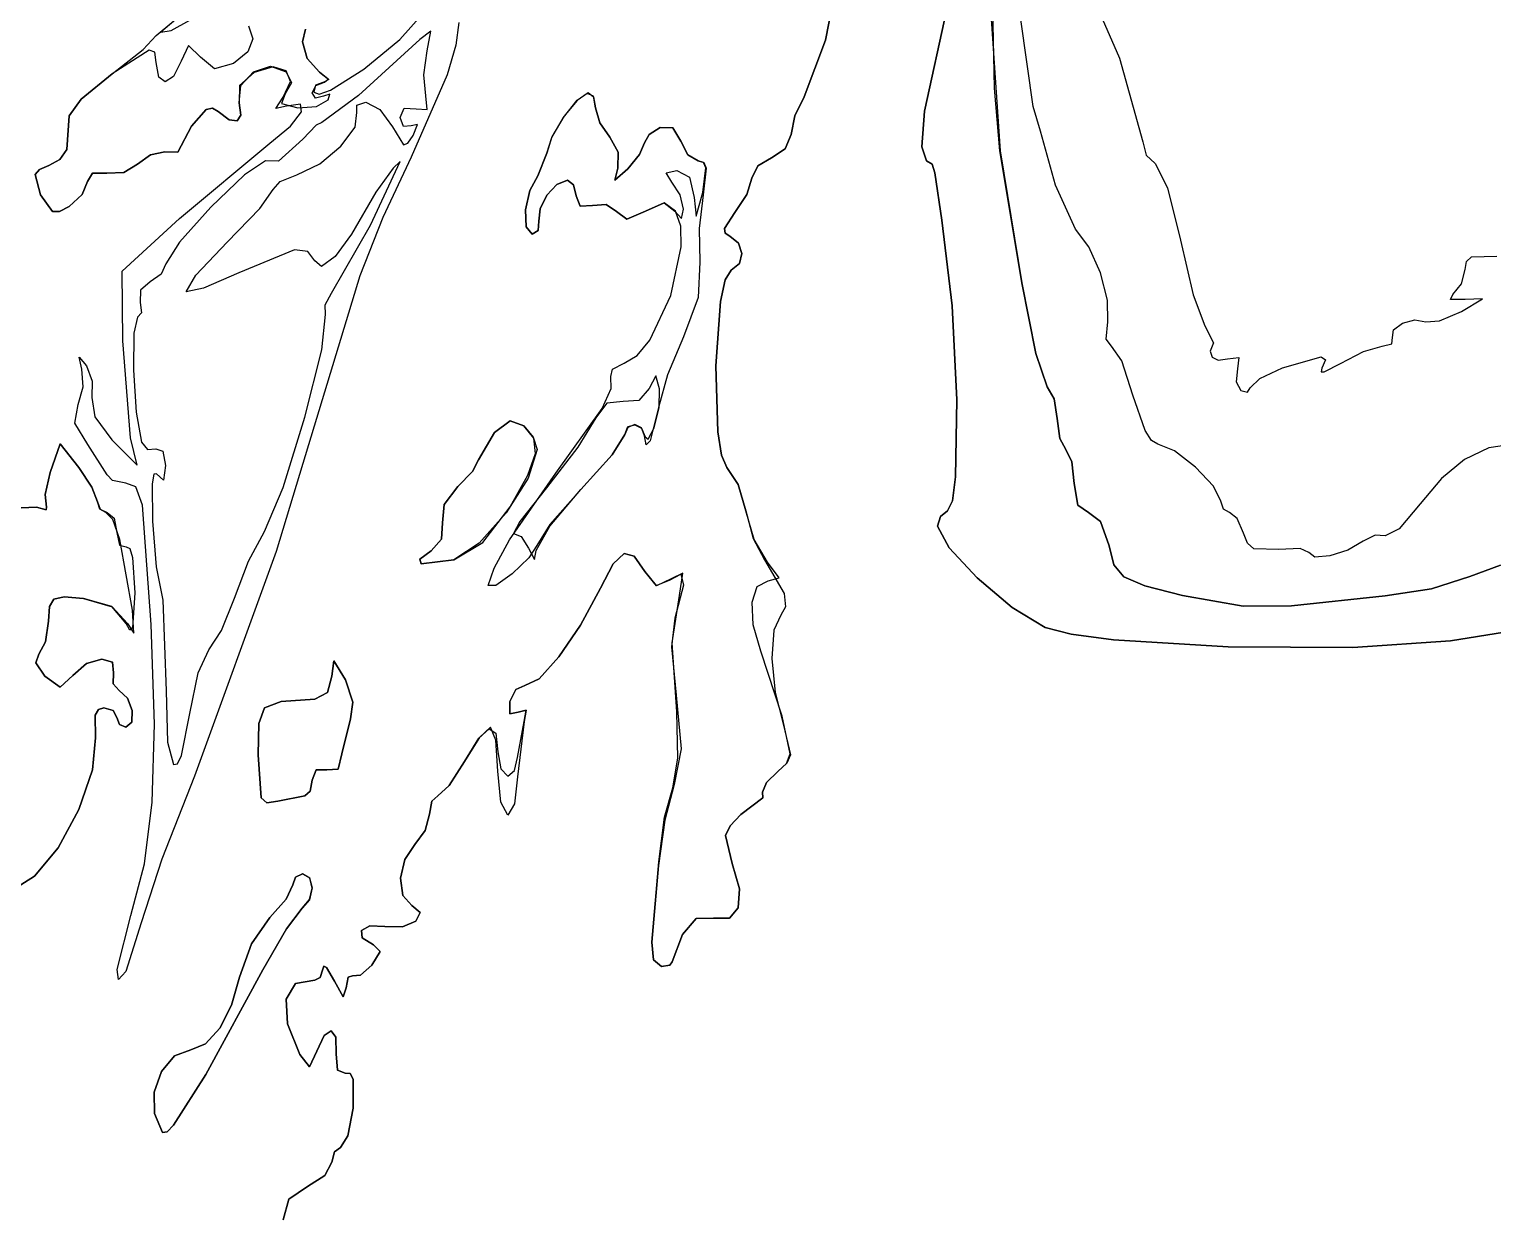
# Model space of a CAD drawing. Extents: x 0 to 397, y 0 to 706.
# Drawn here: x 102 to 154.8, y 243.5 to 286.3 of the extents above; entities that cross this region are included whole.
import ezdxf

# ---------------------------------------------------------------- set-up
doc = ezdxf.new("R2010")
doc.units = 0

msp = doc.modelspace()

# ---------------------------------------------------------------- linework, layer by layer
at = {"layer": 'Layer 1', "color": 7}
for points in [[(131.16921, 288.21907), (130.719463, 285.870406), (129.944012, 283.81887), (129.608873, 283.133731), (129.469526, 282.463144), (129.262401, 281.942708), (128.76397, 281.618594), (128.265671, 281.327067), (128.058414, 280.885521), (127.87713, 280.293604), (127.441052, 279.640567), (127.061948, 279.065892), (127.092249, 278.898411), (127.264663, 278.789667), (127.578217, 278.542044), (127.693465, 278.171027), (127.605778, 277.802588), (127.310525, 277.562705), (127.094351, 277.215305), (126.92813, 276.428088), (126.75803, 274.103673), (126.825196, 271.728391), (126.955556, 270.877591), (127.154597, 270.441175), (127.561041, 269.819492), (127.832283, 268.872372), (128.102908, 267.868189), (128.508206, 267.108482), (129.220112, 265.884871), (129.275366, 265.401819), (129.101226, 265.102586), (128.84345, 264.560239), (128.778125, 263.545909), (128.898869, 262.318258), (129.199298, 261.13595), (129.452901, 260.059933), (129.324066, 259.754874), (129.009856, 259.474719), (128.58445, 259.062718), (128.439767, 258.713424), (128.45282, 258.511282), (127.656247, 257.909795), (127.266742, 257.501912), (127.098196, 257.146516), (127.343686, 256.138497), (127.605921, 255.216683), (127.565142, 254.534283), (127.24536, 254.161513), (126.670585, 254.168585), (126.043258, 254.147506), (125.550868, 253.575565), (125.176571, 252.588492), (125.089214, 252.463917), (124.795217, 252.412103), (124.503073, 252.65821), (124.446673, 253.294048), (124.69397, 256.195294), (124.905549, 257.812561), (125.197032, 258.865471), (125.382857, 259.939812), (125.340612, 261.608673), (125.176482, 264.1115), (125.446798, 265.817667), (125.56617, 266.621824), (125.141293, 266.412098), (124.611111, 266.165242), (124.190203, 266.676681), (123.802897, 267.233982), (123.441256, 267.333554), (123.053156, 266.956082), (122.586474, 266.08225), (121.872308, 264.747184), (121.090078, 263.598252), (120.375185, 262.810609), (119.863028, 262.559409), (119.534327, 262.424604), (119.314106, 261.983676), (119.311195, 261.546584), (119.617848, 261.600559), (119.906464, 261.670232), (119.828103, 261.260481), (119.591742, 259.262346), (119.488113, 258.286165), (119.238964, 257.880162), (118.989815, 258.34649), (118.886186, 259.467663), (118.806061, 260.588836), (118.613489, 261.055164), (118.225786, 260.692464), (117.676157, 259.820441), (117.119209, 258.948418), (116.714132, 258.585718), (116.504053, 258.391117), (116.41674, 257.923201), (116.261297, 257.326609), (115.887573, 256.821828), (115.52161, 256.286405), (115.373399, 255.602054), (115.453788, 254.978491), (115.773626, 254.625432), (116.083822, 254.362304), (115.917339, 254.060811), (115.437522, 253.850335), (114.80772, 253.860257), (114.257546, 253.889449), (113.959156, 253.71941), (113.980185, 253.455841), (114.388267, 253.204442), (114.634638, 252.962657), (114.337819, 252.460786), (113.928905, 252.102937), (113.635085, 252.077669), (113.479599, 252.037894), (113.402958, 251.645164), (113.30268, 251.322195), (112.981741, 251.882936), (112.692022, 252.376208), (112.598756, 252.425464), (112.558407, 252.323909), (112.465141, 252.024753), (112.271598, 251.924564), (111.576119, 251.803759), (111.239811, 251.242027), (111.285165, 250.351549), (111.73467, 249.244509), (112.081583, 248.798466), (112.341449, 249.355987), (112.607223, 249.927344), (112.862943, 250.09541), (113.035186, 249.87004), (113.050532, 249.26109), (113.090661, 248.670495), (113.373677, 248.563295), (113.553947, 248.553103), (113.659339, 248.347351), (113.655547, 247.304583), (113.467428, 246.302517), (113.204696, 245.88571), (112.981741, 245.72771), (112.88896, 245.347724), (112.629889, 244.869489), (112.007015, 244.474598), (111.336119, 244.01043), (111.12507, 243.265275)], [(111.12507, 243.265275), (111.336119, 244.01043), (112.007015, 244.474598), (112.629889, 244.869489), (112.88896, 245.347724), (112.981741, 245.72771), (113.204696, 245.88571), (113.467428, 246.302517), (113.655547, 247.304583), (113.659339, 248.347351), (113.553947, 248.553103), (113.373677, 248.563295), (113.090661, 248.670495), (113.050532, 249.26109), (113.035186, 249.87004), (112.862943, 250.09541), (112.607223, 249.927344), (112.341449, 249.355987), (112.081583, 248.798466), (111.73467, 249.244509), (111.285165, 250.351549), (111.239811, 251.242027), (111.576119, 251.803759), (112.271598, 251.924564), (112.465141, 252.02462), (112.558407, 252.323909), (112.598756, 252.425464), (112.692022, 252.376208), (112.981741, 251.882936), (113.30268, 251.322195), (113.402958, 251.645164), (113.479599, 252.037894), (113.635085, 252.077669), (113.928905, 252.102937), (114.337819, 252.460786), (114.634638, 252.962657), (114.388267, 253.204442), (113.980185, 253.455841), (113.959156, 253.71941), (114.257546, 253.889449), (114.80772, 253.860257), (115.437522, 253.850335), (115.917339, 254.060811), (116.083822, 254.362304), (115.773626, 254.625432), (115.453788, 254.978491), (115.373399, 255.602054), (115.52161, 256.286405), (115.887573, 256.821828), (116.261297, 257.326609), (116.41674, 257.923201), (116.504053, 258.391117), (116.714132, 258.585718), (117.119209, 258.948418), (117.676157, 259.820441), (118.195474, 260.661227), (118.574727, 261.001586), (118.807202, 260.839567), (118.886186, 260.173219), (118.989815, 259.550345), (119.238964, 259.291274), (119.488113, 259.49002), (119.591742, 259.967902), (119.828103, 261.260481), (119.906464, 261.670232), (119.617848, 261.600559), (119.311195, 261.546584), (119.314106, 261.983676), (119.534327, 262.424604), (119.863028, 262.559409), (120.375185, 262.810609), (121.090078, 263.598252), (121.872308, 264.747184), (122.586474, 266.08225), (123.053156, 266.956082), (123.441256, 267.333554), (123.802897, 267.233982), (124.190203, 266.676681), (124.602821, 266.177897), (125.084495, 266.367295), (125.488073, 266.583195), (125.588968, 266.190553), (125.277465, 265.000633), (125.152758, 263.960159), (125.324384, 262.211923), (125.508402, 260.275569), (125.255593, 258.985063), (124.911414, 257.70148), (124.684445, 256.064414), (124.447731, 253.294048), (124.503338, 252.658077), (124.795217, 252.412103), (125.089214, 252.463917), (125.176571, 252.588492), (125.550868, 253.575565), (126.043258, 254.147506), (126.670585, 254.168585), (127.24536, 254.161513), (127.565142, 254.534283), (127.605921, 255.216683), (127.343686, 256.138497), (127.098196, 257.146516), (127.266742, 257.501912), (127.656247, 257.909795), (128.45282, 258.511282), (128.439767, 258.713424), (128.58079, 259.059984), (128.997509, 259.465546), (129.3105, 259.751567), (129.433719, 260.093182), (129.150262, 261.454509), (128.374503, 263.805774), (128.105984, 264.761962), (128.06838, 265.573324), (128.250777, 266.136176), (128.642262, 266.346834), (129.038828, 266.452447), (128.616509, 267.020287), (128.134702, 267.842216), (127.832283, 268.872372), (127.561041, 269.819492), (127.154597, 270.441175), (126.955556, 270.877591), (126.825196, 271.728391), (126.75803, 274.103673), (126.92813, 276.428088), (127.094351, 277.215305), (127.310525, 277.562705), (127.605778, 277.802588), (127.693465, 278.171027), (127.578217, 278.542044), (127.264663, 278.789667), (127.092249, 278.898411), (127.061948, 279.065892), (127.441052, 279.640567), (127.87713, 280.293604), (128.058414, 280.885521), (128.265671, 281.327067), (128.76397, 281.618594), (129.262401, 281.942708), (129.469526, 282.463144), (129.608873, 283.133731), (129.944012, 283.81887), (130.719463, 285.870406), (131.16921, 288.21907)], [(155.092806, 266.913969), (153.980189, 266.496059), (152.597211, 266.061172), (150.925837, 265.800381), (147.546576, 265.438431), (145.799399, 265.430008), (143.61169, 265.810259), (142.243039, 266.170236), (141.488981, 266.491914), (141.131468, 266.922998), (140.95245, 267.61119), (140.646944, 268.482155), (140.21338, 268.81628), (139.831983, 269.08276), (139.700088, 269.8538), (139.60938, 270.642612), (139.391407, 271.082173), (139.173435, 271.489543), (139.082726, 272.201185), (138.976761, 272.923057), (138.721835, 273.354416), (138.305071, 274.549187), (137.810256, 277.106563), (137.0158, 281.869066), (136.82035, 284.134689), (136.743632, 287.614453)], [(159.131409, 265.118373), (153.282041, 264.179013), (149.752822, 263.936103), (145.254534, 263.96426), (141.109927, 264.22009), (139.583614, 264.419823), (138.641754, 264.660202), (137.4596, 265.384825), (136.189638, 266.451653), (135.175594, 267.536804), (134.761196, 268.316394), (134.867779, 268.663527), (135.123852, 268.878369), (135.298017, 269.237739), (135.410357, 270.101136), (135.45877, 272.875652), (135.287513, 276.273197), (134.915007, 279.365048), (134.666651, 281.075315), (134.565933, 281.386686), (134.356207, 281.516288), (134.196696, 282.017255), (134.295353, 283.307871), (135.094924, 286.984347)], [(135.094924, 286.984347), (134.295353, 283.307871), (134.196696, 282.017255), (134.356207, 281.516288), (134.565933, 281.386686), (134.666651, 281.075315), (134.915007, 279.365048), (135.287513, 276.273197), (135.45877, 272.875652), (135.410357, 270.101136), (135.298017, 269.237739), (135.123852, 268.878369), (134.867779, 268.663527), (134.761196, 268.316394), (135.175594, 267.536804), (136.189638, 266.451653), (137.4596, 265.384825), (138.641754, 264.660202), (139.583614, 264.419823), (141.109927, 264.22009), (145.254534, 263.96426), (149.752822, 263.936103), (153.282041, 264.179013), (159.131409, 265.118373)], [(136.660553, 287.160736), (137.026384, 281.869066), (137.810256, 277.106563), (138.305071, 274.549187), (138.721835, 273.354416), (138.976761, 272.923057), (139.082726, 272.201185), (139.173435, 271.489543), (139.391407, 271.082173), (139.60938, 270.642612), (139.700088, 269.8538), (139.831983, 269.08276), (140.21338, 268.81628), (140.646944, 268.482155), (140.95245, 267.61119), (141.131468, 266.922998), (141.488981, 266.491914), (142.243039, 266.170236), (143.61169, 265.810259), (145.799399, 265.430008), (147.546576, 265.438431), (150.925837, 265.800381), (152.597211, 266.061172), (153.980189, 266.496059), (155.092806, 266.913969)], [(140.451417, 287.226132), (141.327453, 285.214107), (142.169534, 282.198913), (142.300106, 281.719885), (142.614034, 281.421038), (143.067751, 280.536535), (143.534432, 278.649261), (143.988854, 276.666781), (144.412849, 275.552929), (144.727174, 274.935567), (144.608371, 274.642161), (144.678447, 274.41791), (144.898476, 274.30776), (145.22953, 274.356658), (145.642633, 274.407591), (145.597478, 274.004233), (145.539799, 273.533892), (145.712836, 273.21648), (145.95105, 273.158139), (146.050092, 273.310672), (146.394183, 273.648986), (147.221668, 274.037042), (148.615273, 274.435857), (148.771912, 274.330035), (148.642305, 274.019755), (148.611233, 273.897149), (148.727633, 273.889536), (149.314347, 274.196145), (150.146418, 274.63209), (150.821062, 274.813506), (151.160919, 274.906287), (151.188304, 275.129242), (151.222242, 275.408163), (151.547123, 275.649017), (151.994308, 275.772329), (152.395157, 275.698626), (152.891648, 275.734786), (153.686325, 276.068337), (154.441975, 276.527257), (153.811208, 276.507546), (153.282482, 276.505562), (153.370235, 276.686404), (153.681738, 277.068287), (153.811208, 277.585636), (153.863204, 277.879841), (154.045408, 278.04751), (154.957736, 278.069647)], [(117.475074, 286.502099), (117.369373, 285.686615), (117.050153, 284.611606), (115.758456, 281.647169), (114.729689, 279.459906), (113.899228, 277.355227), (111.83627, 270.58017), (110.876362, 267.405168), (107.923257, 259.291274), (106.746037, 256.292661), (106.006614, 253.999604), (105.450989, 252.235714), (105.18301, 251.947792), (105.133047, 252.30724), (105.626319, 254.265246), (106.12383, 256.120875), (106.403886, 258.357603), (106.480544, 261.174497), (106.367859, 264.770622), (106.048374, 269.079849), (105.814466, 269.736077), (105.443933, 269.874614), (104.971519, 269.962368), (104.775066, 270.173417), (104.079741, 271.274084), (103.612927, 272.039524), (103.725551, 272.713419), (103.905424, 273.352829), (103.858549, 273.994355), (103.760565, 274.416543), (104.028235, 274.10795), (104.239284, 273.554618), (104.215913, 272.967419), (104.325583, 272.272975), (104.944047, 271.437773), (105.861975, 270.519492), (105.613619, 271.508682), (105.343391, 275.011414), (105.321166, 277.524958), (107.389504, 279.432428), (110.643881, 282.14635), (111.399454, 282.761953), (111.791291, 283.275724), (111.761382, 283.559771), (111.251717, 283.4862), (110.861677, 283.405326), (111.130714, 283.816048), (111.392972, 284.372577), (111.237253, 284.764668), (110.767474, 284.904081), (110.08755, 284.702579), (109.558736, 284.2299), (109.544272, 283.611437), (109.607717, 283.165861), (109.472922, 282.95355), (109.182421, 282.991865), (108.778744, 283.29817), (108.577252, 283.413379), (108.355851, 283.366829), (107.818129, 282.769003), (107.324593, 281.828497), (106.857515, 281.841549), (106.336417, 281.730777), (105.874322, 281.389288), (105.374524, 281.085326), (104.762013, 281.064732), (104.250662, 281.071391), (104.06951, 280.760285), (103.87557, 280.296293), (103.40911, 279.862465), (103.055582, 279.681594), (102.799421, 279.67783), (102.367003, 280.288268), (102.180031, 281.013403), (102.334261, 281.201379), (102.674626, 281.344838), (103.069357, 281.561262), (103.318666, 281.921586), (103.404171, 283.130953), (103.840425, 283.734821), (104.950044, 284.652484), (106.072187, 285.531519), (106.538956, 286.042783), (107.186701, 286.568951)], [(107.255845, 286.611681), (106.718873, 286.157435), (107.088716, 286.223537), (107.766271, 286.594175)], [(111.940384, 286.26425), (111.824717, 285.803687), (111.998637, 285.203028), (112.447987, 284.719512), (112.783083, 284.450563), (112.595096, 284.349095), (112.297263, 284.239425), (112.242318, 283.99032), (112.43556, 283.921854), (112.843226, 284.069458), (114.047351, 284.827418), (115.345734, 285.893287), (116.229415, 286.896152)], [(155.570865, 271.285726), (154.671148, 271.142024), (153.790218, 270.722428), (152.95506, 270.044201), (152.192663, 269.124608), (151.434587, 268.227008), (150.929717, 267.971024), (150.560226, 267.995983), (150.1275, 267.774879), (149.571103, 267.451558), (148.92488, 267.2473), (148.389782, 267.204173), (148.16676, 267.364246), (147.849436, 267.509326), (147.086554, 267.477135), (146.179914, 267.496538), (145.95407, 267.701072), (145.810909, 268.067332), (145.58103, 268.596323), (145.303261, 268.81628), (145.083348, 268.933931), (144.991758, 269.216683), (144.719706, 269.767976), (144.076608, 270.453875), (143.322054, 271.03844), (142.715634, 271.285726), (142.492238, 271.415681), (142.254553, 271.779262), (141.816756, 273.049616), (141.413398, 274.295363), (141.037822, 274.813506), (140.846749, 275.065963), (140.904119, 275.698626), (140.897444, 276.478464), (140.641167, 277.467455), (140.224619, 278.409086), (139.73713, 279.046842), (139.026017, 280.630154), (138.476301, 282.580972), (138.21454, 283.468209), (137.766512, 286.615341)], [(109.874086, 286.392755), (110.03772, 285.920942), (109.856734, 285.447343), (109.332252, 285.028546), (108.652625, 284.835444), (108.142332, 285.258557), (107.718072, 285.674438), (107.441715, 285.110037), (107.169988, 284.556055), (106.874183, 284.361443), (106.636455, 284.530104), (106.538956, 285.06594), (106.49756, 285.434031), (106.296157, 285.507971), (104.950044, 284.652484), (103.840425, 283.734821), (103.404171, 283.130953), (103.318666, 281.921586), (103.069357, 281.561262), (102.674626, 281.344838), (102.334261, 281.201379), (102.180031, 281.013403), (102.367003, 280.288268), (102.799421, 279.67783), (103.055582, 279.681594), (103.40911, 279.862465), (103.87557, 280.296293), (104.06951, 280.760285), (104.250662, 281.071391), (104.762013, 281.064732), (105.374524, 281.085326), (105.874322, 281.389288), (106.336417, 281.730777), (106.857515, 281.841549), (107.324593, 281.828497), (107.818129, 282.769003), (108.355851, 283.366829), (108.577252, 283.413379), (108.778744, 283.29817), (109.182421, 282.991865), (109.472922, 282.95355), (109.607717, 283.165861), (109.544272, 283.611437), (109.60668, 284.23237), (110.054389, 284.720482), (110.669314, 284.932237), (111.233373, 284.724098), (111.436529, 284.332382), (111.206562, 283.926115), (111.067832, 283.582465), (111.659881, 283.421642), (112.34039, 283.468914), (112.761607, 283.711978), (112.820168, 283.919368), (112.590863, 283.842859), (112.303128, 283.775037), (112.183404, 283.96492), (112.313006, 284.231885), (112.624376, 284.349095), (112.756448, 284.461676), (112.447987, 284.719512), (111.998637, 285.203028), (111.824717, 285.803687), (111.940384, 286.26425)], [(116.063962, 285.899202), (113.855704, 283.86945), (112.52454, 282.893533), (112.317945, 282.804369), (111.838034, 282.294516), (110.967731, 281.500766), (110.49642, 281.516288), (109.740306, 281.001414), (108.522627, 279.833316), (107.390672, 278.576782), (106.891734, 277.796597), (106.725487, 277.423402), (106.325878, 277.141488), (105.979715, 276.83585), (105.962164, 276.398185), (106.019975, 276.026401), (105.875381, 275.87184), (105.733261, 275.291625), (105.722407, 273.947921), (105.823936, 272.436141), (106.018961, 271.351695), (106.237904, 271.088788), (106.536487, 271.107926), (106.7874, 271.028374), (106.886442, 270.512789), (106.814167, 269.978816), (106.561181, 270.203403), (106.461091, 270.199036), (106.406113, 269.853613), (106.414161, 268.498339), (106.550664, 266.855066), (106.780962, 265.641278), (106.906551, 262.378082), (106.959997, 260.522353), (107.171134, 259.717386), (107.311529, 259.732367), (107.462176, 260.038155), (107.755335, 261.559637), (108.056166, 263.02199), (108.443252, 263.847755), (108.900276, 264.552517), (109.368941, 265.724534), (109.884747, 267.049876), (110.45585, 268.12413), (111.129, 269.711134), (111.918335, 272.252955), (112.526497, 274.690133), (112.656127, 275.96321), (112.64594, 276.311181), (112.875202, 276.737204), (114.281375, 279.193642), (115.358406, 281.486302), (115.099335, 281.241915), (114.476461, 280.382107), (113.594516, 278.864103), (113.005377, 278.054477), (112.517176, 277.698921), (112.27054, 277.903489), (112.022929, 278.242712), (111.541392, 278.292911), (109.526633, 277.471335), (108.258705, 276.911344), (107.623396, 276.786593), (107.982479, 277.386404), (109.105416, 278.568828), (110.28268, 279.789837), (110.772292, 280.481943), (111.021486, 280.767208), (111.620723, 281.010404), (112.450705, 281.401856), (113.219204, 282.041751), (113.730065, 282.72689), (113.787133, 283.254072), (113.78506, 283.521831), (114.110277, 283.632956), (114.624628, 283.368813), (115.077595, 282.733725), (115.474294, 282.088582), (115.631335, 282.144861), (115.820192, 282.429277), (115.980927, 282.825756), (115.755634, 282.778528), (115.471427, 282.756082), (115.358406, 283.072039), (115.504103, 283.4171), (115.928142, 283.392009), (116.332117, 283.363257), (116.282332, 283.853089), (116.207322, 284.613502), (116.329957, 285.487157), (116.462337, 286.194168), (116.063962, 285.899202)], [(122.413966, 283.43152), (122.565043, 282.888771), (122.928316, 282.362955), (123.228001, 281.821926), (123.212303, 281.241474), (123.105764, 280.812981), (123.58025, 281.226657), (124.002349, 281.744712), (124.177856, 282.15905), (124.342956, 282.462527), (124.739831, 282.714675), (125.207394, 282.699814), (125.48631, 282.223255), (125.749262, 281.723986), (126.122016, 281.516288), (126.318403, 281.451774), (126.410412, 281.241739), (126.295582, 280.286151), (126.147327, 279.063158), (126.180577, 277.850219), (126.11152, 276.572413), (125.58156, 275.151467), (125.004194, 273.786305), (124.685856, 272.60053), (124.38185, 271.40082), (124.238479, 271.259885), (124.177856, 271.57959), (124.074227, 271.870367), (123.825078, 271.991282), (123.575929, 271.886066), (123.4723, 271.633212), (123.005972, 270.900492), (121.884799, 269.641781), (120.760407, 268.373676), (120.286362, 267.618599), (120.0077, 267.171182), (119.405652, 266.60176), (118.80572, 266.178983), (118.533408, 266.171503), (118.748355, 266.804591), (119.30974, 267.830486), (120.971104, 270.227392), (122.64702, 272.572396), (122.971504, 273.295932), (122.959008, 273.729419), (123.026124, 273.99171), (123.446194, 274.2032), (123.916547, 274.486851), (124.370693, 275.040419), (125.126123, 276.647775), (125.503993, 278.406208), (125.486188, 279.148623), (125.295809, 279.696659), (124.894877, 279.993786), (124.214545, 279.696659), (123.545281, 279.405044), (123.168911, 279.676198), (122.79673, 279.930242), (122.297549, 279.903034), (121.853093, 279.871681), (121.70841, 280.243818), (121.617437, 280.644221), (121.398671, 280.810732), (121.014204, 280.652913), (120.653119, 280.266263), (120.406136, 279.78099), (120.363973, 279.327301), (120.337823, 278.992911), (120.120909, 278.85987), (119.908537, 279.127783), (119.887458, 279.74058), (120.0332, 280.440425), (120.321287, 280.969482), (120.650076, 281.785105), (120.829276, 282.359317), (121.252885, 283.082093), (121.749917, 283.703798), (122.149382, 283.974798), (122.336311, 283.819708), (122.413966, 283.43152)], [(121.267437, 283.114372), (120.831492, 282.373803), (120.650076, 281.785105), (120.321287, 280.969482), (120.0332, 280.440425), (119.887458, 279.74058), (119.908537, 279.127783), (120.120909, 278.85987), (120.337823, 278.992911), (120.363973, 279.327301), (120.406136, 279.78099), (120.653119, 280.266263), (121.014204, 280.652913), (121.398671, 280.810732), (121.617437, 280.644221), (121.70841, 280.243818), (121.853093, 279.871681), (122.297549, 279.903034), (122.79673, 279.930242), (123.168911, 279.676198), (123.545281, 279.405044), (124.214545, 279.696659), (124.891614, 279.993786), (125.278171, 279.696659), (125.51903, 279.427754), (125.583676, 279.770037), (125.463026, 280.280507), (125.165634, 280.740176), (124.955511, 281.075271), (125.342023, 281.16351), (125.804471, 280.927281), (125.977729, 280.193371), (126.046962, 279.519565), (126.286057, 280.369759), (126.394537, 281.254174), (126.304512, 281.453824), (126.114607, 281.516288), (125.747145, 281.723986), (125.48631, 282.223255), (125.207394, 282.699814), (124.739831, 282.714675), (124.342956, 282.462527), (124.177856, 282.15905), (124.002349, 281.744712), (123.58025, 281.226657), (123.105764, 280.812981), (123.212303, 281.241474), (123.228001, 281.821926), (122.928316, 282.362955), (122.565043, 282.888771), (122.413966, 283.43152), (122.335578, 283.852759), (122.109386, 283.937844), (121.748853, 283.690481), (121.267437, 283.114372)], [(124.345073, 273.285624), (123.974788, 272.851575), (123.404214, 272.816783), (122.817765, 272.765409), (122.42208, 272.227996), (121.77116, 271.168956), (120.636318, 269.698225), (119.677026, 268.48608), (119.448514, 268.048635), (119.729325, 267.940288), (119.994262, 267.519468), (120.202753, 267.113862), (120.272604, 267.44221), (120.756306, 268.321862), (121.884799, 269.641781), (123.005972, 270.900492), (123.4723, 271.633212), (123.582295, 271.913401), (123.826269, 271.983212), (124.075203, 271.857298), (124.200081, 271.550309), (124.305562, 271.460748), (124.527459, 271.864635), (124.710022, 272.590828), (124.721134, 273.275747), (124.588534, 273.750983), (124.345073, 273.285624)], [(120.297298, 271.087818), (119.974716, 270.051146), (119.187194, 268.802874), (118.205071, 267.701976), (117.298685, 267.107423), (116.10947, 266.958948), (116.069761, 267.128408), (116.474948, 267.430921), (116.848628, 267.853637), (116.878879, 268.436691), (116.947274, 269.104588), (117.440855, 269.750789), (117.963275, 270.296492), (118.18063, 270.719165), (118.763419, 271.697771), (119.323013, 272.118238), (119.821753, 271.946832), (120.157554, 271.531745), (120.297298, 271.087818)], [(118.763419, 271.697771), (118.18063, 270.719165), (117.963275, 270.296492), (117.440855, 269.750789), (116.947274, 269.104588), (116.878879, 268.436691), (116.848628, 267.853637), (116.474948, 267.430921), (116.069761, 267.128408), (116.10947, 266.958948), (117.298685, 267.107423), (118.335279, 267.73087), (119.327158, 269.016305), (119.960808, 270.155387), (120.241074, 270.944193), (120.188031, 271.501687), (119.821753, 271.946832), (119.323013, 272.118238), (118.763419, 271.697771)], [(101.675338, 268.981336), (102.228009, 269.003605), (102.575319, 268.911045), (102.588195, 269.003958), (102.534882, 269.465744), (102.722604, 270.259848), (103.082084, 271.291018), (103.75201, 270.439059), (104.225394, 269.723978), (104.422288, 269.201514), (104.525917, 268.929522), (104.775066, 268.81628), (105.024215, 268.602849), (105.127844, 268.08991), (105.225519, 267.63734), (105.460514, 267.56921), (105.592337, 267.512842), (105.693303, 267.191561), (105.772369, 265.914328), (105.691407, 264.650501), (105.599431, 264.559793), (105.466511, 264.8059), (104.949074, 265.413868), (103.919932, 265.705131), (103.226773, 265.76168), (102.848237, 265.684714), (102.690165, 265.41308), (102.658398, 264.885628), (102.55402, 264.138444), (102.302798, 263.699235), (102.199125, 263.383499), (102.522226, 262.904779), (103.076131, 262.509668), (103.533993, 262.927357), (104.031801, 263.35542), (104.578525, 263.521611), (104.971723, 263.41343), (105.008958, 263.018374), (104.98638, 262.622336), (105.205102, 262.381609), (105.507819, 262.107231), (105.674474, 261.658723), (105.667561, 261.240047), (105.449578, 261.055164), (105.2223, 261.158793), (105.127844, 261.407942), (104.990349, 261.657091), (104.659708, 261.76072), (104.460305, 261.696244), (104.343486, 261.49865), (104.350321, 260.679103), (104.244317, 259.515189), (103.74835, 258.082657), (103.002682, 256.699337), (102.147575, 255.683061), (101.428542, 255.223937)], [(101.428542, 255.223937), (102.147575, 255.683061), (103.002682, 256.699337), (103.74835, 258.082657), (104.244317, 259.515189), (104.350321, 260.679103), (104.343486, 261.49865), (104.460305, 261.696244), (104.659708, 261.76072), (104.990349, 261.657091), (105.127844, 261.407942), (105.2223, 261.158793), (105.449578, 261.055164), (105.667561, 261.240047), (105.674474, 261.658723), (105.507819, 262.107231), (105.205102, 262.381609), (104.98638, 262.622336), (105.008958, 263.018374), (104.971723, 263.41343), (104.578525, 263.521611), (104.031801, 263.35542), (103.533993, 262.927357), (103.076131, 262.509668), (102.522226, 262.904779), (102.199125, 263.383499), (102.302798, 263.699235), (102.55402, 264.138444), (102.658398, 264.885628), (102.690165, 265.41308), (102.848237, 265.684714), (103.226773, 265.76168), (103.919932, 265.705131), (104.953528, 265.410693), (105.506375, 264.8059), (105.737048, 264.451358), (105.685939, 265.2885), (105.236235, 267.842039), (104.981188, 268.561183), (104.730969, 268.81628), (104.512996, 268.929522), (104.422288, 269.201514), (104.225394, 269.723978), (103.75201, 270.439059), (103.082084, 271.291018), (102.722604, 270.259848)], [(102.722604, 270.259848), (102.534882, 269.465744), (102.588195, 269.003958), (102.575319, 268.911045), (102.228009, 269.003605), (101.675338, 268.981336)], [(113.557827, 261.36067), (113.24703, 260.095961), (113.117781, 259.546597), (112.712571, 259.516346), (112.32231, 259.517449), (112.183404, 259.152632), (112.105749, 258.750818), (111.91882, 258.580779), (110.935275, 258.382871), (110.545434, 258.329557), (110.330879, 258.51331), (110.229719, 260.063505), (110.255423, 261.196181), (110.457835, 261.764733), (111.056659, 261.98582), (112.271598, 262.076104), (112.728314, 262.310965), (112.891077, 262.907248), (112.961765, 263.456392), (113.378263, 262.771782), (113.648756, 261.963832), (113.557827, 261.36067)], [(112.891077, 262.907248), (112.728314, 262.310965), (112.271598, 262.076104), (111.056659, 261.98582), (110.457835, 261.764733), (110.255423, 261.196181), (110.229719, 260.063505), (110.330879, 258.51331), (110.545434, 258.329557), (110.935275, 258.382871), (111.91882, 258.580779), (112.105749, 258.750818), (112.183404, 259.152632), (112.32231, 259.517449), (112.712571, 259.516346), (113.117781, 259.546597), (113.24703, 260.095961), (113.557827, 261.36067), (113.648756, 261.963832), (113.378263, 262.771782), (112.961765, 263.456392), (112.891077, 262.907248)], [(112.183404, 255.255141), (112.077482, 254.830617), (111.822865, 254.523832), (111.256568, 253.778236), (110.401875, 252.298156), (108.335169, 248.514964), (107.173604, 246.682283), (106.940825, 246.447244), (106.772671, 246.424667), (106.487098, 247.105264), (106.466741, 247.878327), (106.738055, 248.625957), (107.211445, 249.190297), (107.797315, 249.41349), (108.328726, 249.622042), (108.839465, 250.188146), (109.269573, 251.022472), (109.559088, 252.035689), (109.985112, 253.241528), (110.647409, 254.192574), (111.233814, 254.8539), (111.477848, 255.363091), (111.581477, 255.645843), (111.830626, 255.763494), (112.079775, 255.614225), (112.183404, 255.255141)], [(111.477848, 255.363091), (111.233814, 254.8539), (110.647409, 254.192574), (109.985112, 253.241528), (109.559088, 252.035689), (109.269573, 251.022472), (108.839465, 250.188146), (108.328726, 249.622042), (107.797315, 249.41349), (107.211445, 249.190297), (106.738055, 248.625957), (106.466741, 247.878327), (106.487098, 247.105264), (106.772671, 246.424667), (106.940825, 246.447244), (107.173604, 246.682283), (108.335169, 248.514964), (110.401875, 252.298156), (111.256568, 253.778236), (111.822865, 254.523832), (112.084775, 254.838527), (112.174011, 255.251216), (112.089615, 255.610129), (111.830626, 255.763494), (111.581477, 255.645843), (111.477848, 255.363091)]]:
    msp.add_lwpolyline(points, dxfattribs=at)

doc.saveas('drawing.dxf')
